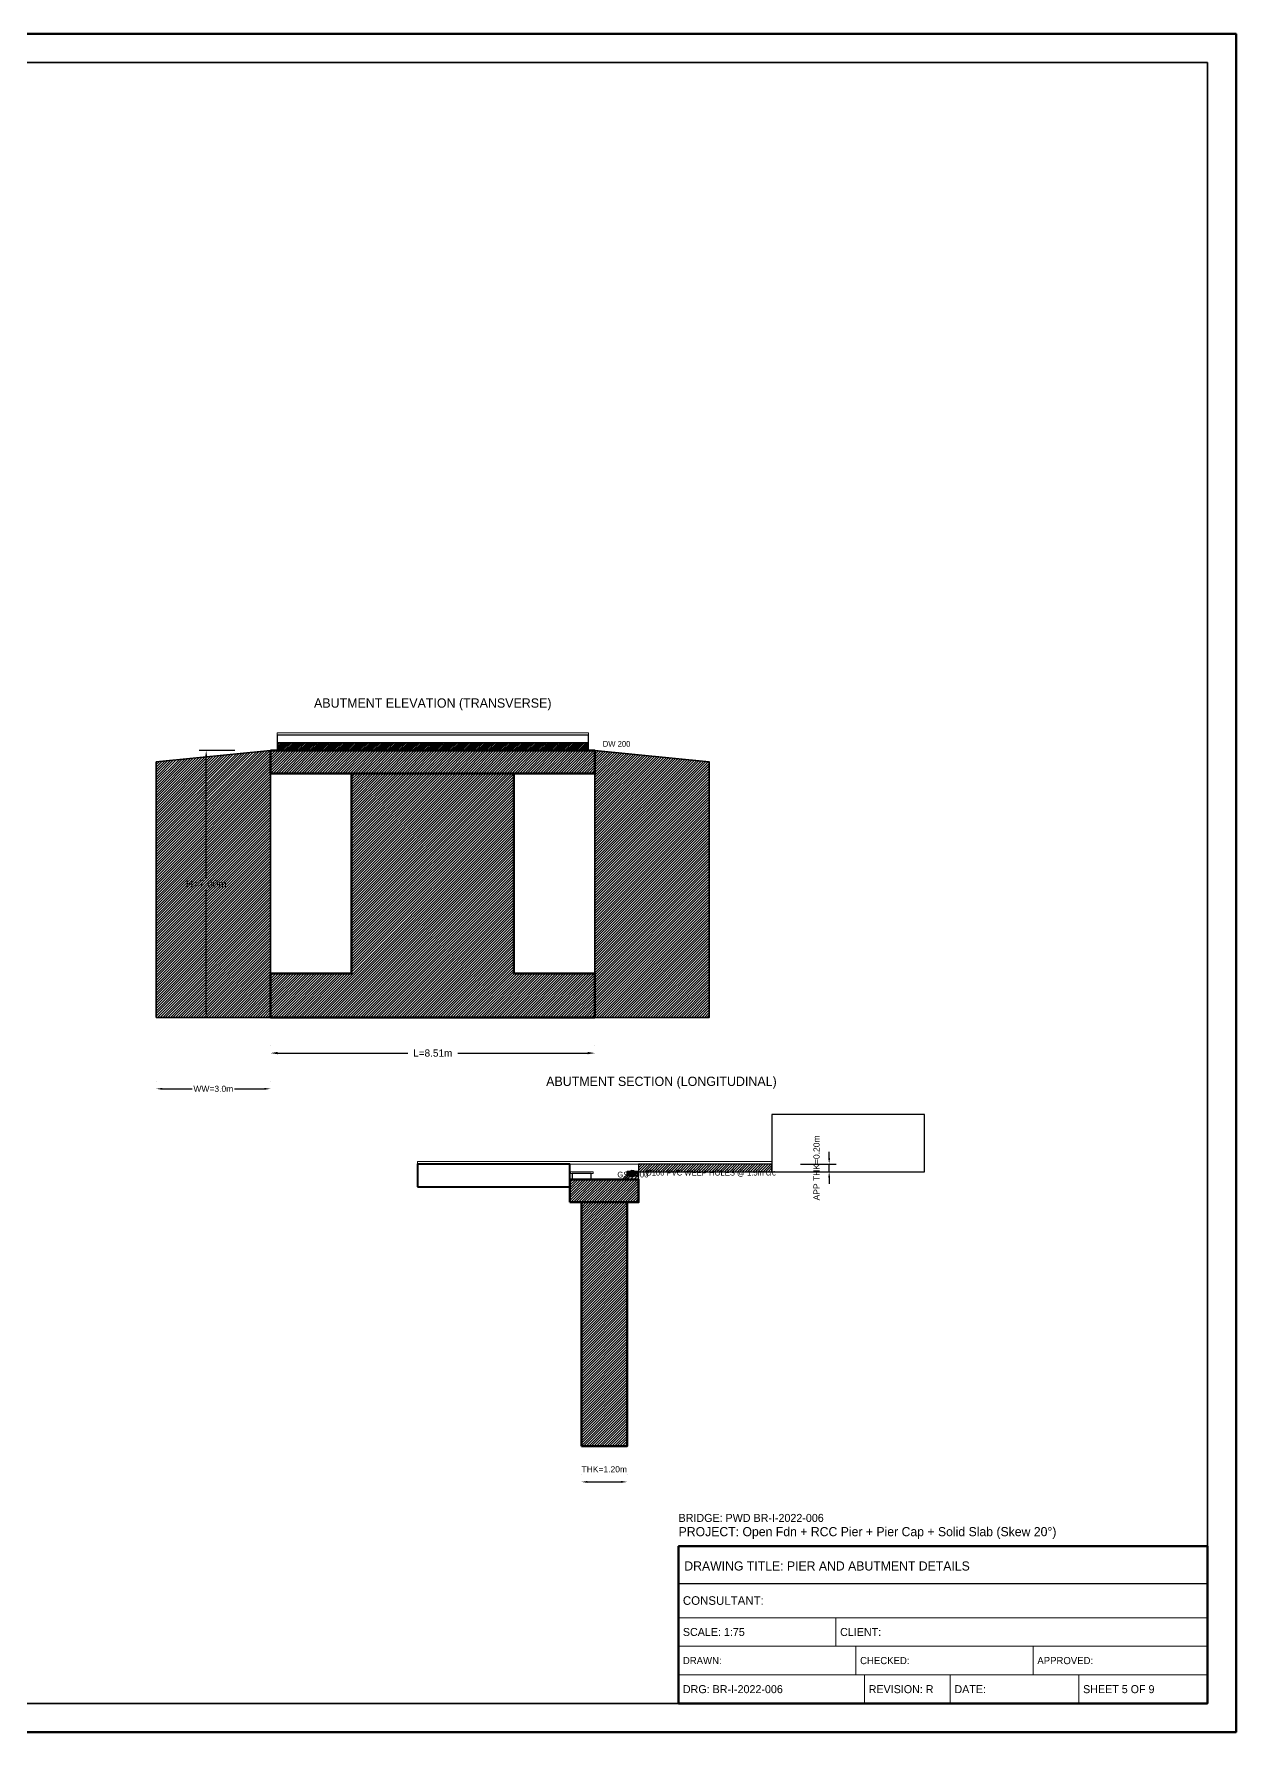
# Model space of a CAD drawing. Header units: metres. Extents: x 0 to 841, y 0 to 594.
# Drawn here: x 420 to 841, y 0 to 594 of the extents above; entities that cross this region are included whole.
import ezdxf
from ezdxf.enums import TextEntityAlignment as Align

# ---------------------------------------------------------------- set-up
doc = ezdxf.new("R2010")
doc.units = ezdxf.units.M
doc.linetypes.add('DASHED', pattern=[0.5, 0.375, -0.125])
for name, color, linetype, lineweight in [('ABUT-PROF', 4, 'Continuous', 50), ('BORDER-INNER', 7, 'Continuous', 35), ('BORDER-OUTER', 7, 'Continuous', 70), ('CIVIL-ROAD', 7, 'Continuous', 25), ('DIM-LINEAR', 3, 'Continuous', 18), ('STRUC-HATCHING', 8, 'Continuous', 18), ('SUB-ABUT', 3, 'Continuous', 35), ('SUB-BACKFILL', 34, 'Continuous', 18), ('SUB-BEARING', 5, 'Continuous', 25), ('SUB-DIRT-WALL', 3, 'Continuous', 35), ('SUPER-DECK', 2, 'Continuous', 50), ('SUPER-WEARING', 8, 'Continuous', 25), ('TEXT-HEADER', 7, 'Continuous', 25), ('TEXT-SPEC', 7, 'Continuous', 13), ('TEXT-TITLE', 7, 'Continuous', 25), ('TITLEBLK-BOX', 7, 'Continuous', 50), ('TITLEBLK-TEXT', 7, 'Continuous', 18)]:
    doc.layers.add(name, color=color, linetype=linetype, lineweight=lineweight)
doc.styles.add('BRIDGE_STD', font='Arial.ttf')
doc.dimstyles.new('pmb100', dxfattribs={"dimtxt": 2.5, "dimasz": 0.9375, "dimexe": 2.5, "dimexo": 2.5, "dimtad": 0, "dimtih": 1, "dimdec": 0, "dimtxsty": 'BRIDGE_STD', "dimcen": 2.5, "dimazin": 3, "dimtfac": 1, "dimtmove": 0, "dimatfit": 3})

msp = doc.modelspace()

# ---------------------------------------------------------------- hatches: boundary and pattern name
at = {"layer": 'STRUC-HATCHING'}
h = msp.add_hatch(dxfattribs=at)
h.set_pattern_fill('ANSI31', scale=0.1333333)
h.paths.add_polyline_path([(505.52, 343.33), (614.48, 343.33), (614.48, 346), (505.52, 346)])
h = msp.add_hatch(dxfattribs=at)
h.set_pattern_fill('ANSI31', scale=0.2)
h.paths.add_polyline_path([(503.25, 343.33), (463.25, 339.33), (463.25, 250), (503.25, 250)])
h = msp.add_hatch(dxfattribs=at)
h.set_pattern_fill('ANSI31', scale=0.2)
h.paths.add_polyline_path([(503.25, 335.33), (616.75, 335.33), (616.75, 343.33), (503.25, 343.33)])
h = msp.add_hatch(dxfattribs=at)
h.set_pattern_fill('ANSI31', scale=0.2)
h.paths.add_polyline_path([(616.75, 343.33), (656.75, 339.33), (656.75, 250), (616.75, 250)])
h = msp.add_hatch(dxfattribs=at)
h.set_pattern_fill('ANSI31', scale=0.2)
h.paths.add_polyline_path([(531.62, 335.33), (588.38, 335.33), (588.38, 265.36), (616.75, 265.36), (616.75, 250), (503.25, 250), (503.25, 265.36), (531.62, 265.36)])
h = msp.add_hatch(dxfattribs=at)
h.set_pattern_fill('ANSI31', scale=0.2)
h.paths.add_polyline_path([(632, 196), (678.67, 196), (678.67, 198.67), (632, 198.67)])
h = msp.add_hatch(dxfattribs=at)
h.set_pattern_fill('ANSI31', scale=0.2)
h.paths.add_polyline_path([(608, 185.33), (632, 185.33), (632, 193.33), (608, 193.33)])
h = msp.add_hatch(dxfattribs=at)
h.set_pattern_fill('ANSI31', scale=0.1333333)
h.paths.add_polyline_path([(628, 194.67), (632, 194.67), (632, 196), (628, 196)])
h = msp.add_hatch(dxfattribs=at)
h.set_pattern_fill('ANSI31', scale=0.266667)
h.paths.add_polyline_path([(628, 193.33), (632, 193.33), (632, 194.67), (628, 194.67)])
h = msp.add_hatch(dxfattribs=at)
h.set_pattern_fill('ANSI31', scale=0.2)
h.paths.add_polyline_path([(612, 100), (628, 100), (628, 185.33), (612, 185.33)])

# ---------------------------------------------------------------- linework, layer by layer
at = {"layer": 'ABUT-PROF', "color": 4, "linetype": 'DASHED'}
msp.add_line((503.25, 343.33), (616.75, 343.33), dxfattribs=at)
at = {"layer": 'ABUT-PROF', "lineweight": 30}
msp.add_lwpolyline([(505.52, 343.33), (614.48, 343.33), (614.48, 346), (505.52, 346), (505.52, 343.33)], dxfattribs=at)
at = {"layer": 'ABUT-PROF', "lineweight": 40}
msp.add_lwpolyline([(628, 194.67), (632, 194.67), (632, 196), (628, 196), (628, 194.67)], dxfattribs=at)
at = {"layer": 'ABUT-PROF', "color": 4}
for centre in [(560, 345.11), (560, 344.22), (630, 195.56), (630, 195.11)]:
    msp.add_circle(centre, 0.667, dxfattribs=at)
at = {"layer": 'BORDER-INNER'}
msp.add_lwpolyline([(10, 10), (831, 10), (831, 584), (10, 584), (10, 10)], dxfattribs=at)
at = {"layer": 'BORDER-OUTER'}
msp.add_lwpolyline([(0, 0), (841, 0), (841, 594), (0, 594), (0, 0)], dxfattribs=at)
at = {"layer": 'CIVIL-ROAD', "lineweight": 25}
for points in [[(505.52, 346), (614.48, 346), (614.48, 348.67), (505.52, 348.67), (505.52, 346)], [(632, 196), (678.67, 196), (678.67, 198.67), (632, 198.67), (632, 196)]]:
    msp.add_lwpolyline(points, dxfattribs=at)
at = {"layer": 'SUB-ABUT', "lineweight": 35}
for points in [[(503.25, 343.33), (463.25, 339.33), (463.25, 250), (503.25, 250), (503.25, 343.33)], [(616.75, 343.33), (656.75, 339.33), (656.75, 250), (616.75, 250), (616.75, 343.33)]]:
    msp.add_lwpolyline(points, dxfattribs=at)
at = {"layer": 'SUB-ABUT', "lineweight": 50}
for points in [[(503.25, 335.33), (616.75, 335.33), (616.75, 343.33), (503.25, 343.33), (503.25, 335.33)], [(531.62, 335.33), (588.38, 335.33), (588.38, 265.36), (616.75, 265.36), (616.75, 250), (503.25, 250), (503.25, 265.36), (531.62, 265.36), (531.62, 335.33)], [(608, 185.33), (632, 185.33), (632, 193.33), (608, 193.33), (608, 185.33)], [(612, 100), (628, 100), (628, 185.33), (612, 185.33), (612, 100)]]:
    msp.add_lwpolyline(points, dxfattribs=at)
at = {"layer": 'SUB-ABUT', "lineweight": 25}
msp.add_lwpolyline([(678.67, 196), (732, 196), (732, 216), (678.67, 216), (678.67, 196)], dxfattribs=at)
at = {"layer": 'SUB-BACKFILL', "lineweight": 20}
msp.add_lwpolyline([(628, 193.33), (632, 193.33), (632, 194.67), (628, 194.67), (628, 193.33)], dxfattribs=at)
at = {"layer": 'SUB-BEARING', "lineweight": 25}
for points in [[(516.27, 343.33), (524.27, 343.33), (524.27, 345.33), (516.27, 345.33), (516.27, 343.33)], [(556, 343.33), (564, 343.33), (564, 345.33), (556, 345.33), (556, 343.33)], [(595.73, 343.33), (603.73, 343.33), (603.73, 345.33), (595.73, 345.33), (595.73, 343.33)], [(608.8, 193.33), (615.47, 193.33), (615.47, 195.33), (608.8, 195.33), (608.8, 193.33)]]:
    msp.add_lwpolyline(points, dxfattribs=at)
at = {"layer": 'SUB-BEARING', "lineweight": 15}
msp.add_lwpolyline([(608.13, 195.33), (616.13, 195.33), (616.13, 196), (608.13, 196), (608.13, 195.33)], dxfattribs=at)
at = {"layer": 'SUB-DIRT-WALL', "lineweight": 18}
for p, q in [((626.5, 193.57), (629.5, 196.57)), ((626.5, 192.77), (629.5, 195.77))]:
    msp.add_line(p, q, dxfattribs=at)
at = {"layer": 'SUB-DIRT-WALL', "lineweight": 35}
msp.add_line((628, 193.33), (632, 193.33), dxfattribs=at)
at = {"layer": 'SUPER-DECK', "lineweight": 40}
msp.add_lwpolyline([(554.67, 190.67), (608, 190.67), (608, 198.67), (554.67, 198.67), (554.67, 190.67)], dxfattribs=at)
at = {"layer": 'SUPER-WEARING', "lineweight": 20}
for points in [[(505.52, 348.67), (614.48, 348.67), (614.48, 349.53), (505.52, 349.53), (505.52, 348.67)], [(554.67, 198.67), (678.67, 198.67), (678.67, 199.53), (554.67, 199.53), (554.67, 198.67)]]:
    msp.add_lwpolyline(points, dxfattribs=at)
at = {"layer": 'TITLEBLK-BOX', "lineweight": 50}
msp.add_lwpolyline([(646, 10), (831, 10), (831, 65), (646, 65), (646, 10)], dxfattribs=at)
at = {"layer": 'TITLEBLK-BOX', "lineweight": 30}
msp.add_lwpolyline([(646, 52), (831, 52), (831, 65), (646, 65), (646, 52)], dxfattribs=at)
at = {"layer": 'TITLEBLK-BOX', "lineweight": 18}
for points in [[(646, 40), (831, 40), (831, 52), (646, 52), (646, 40)], [(646, 30), (701, 30), (701, 40), (646, 40), (646, 30)], [(701, 30), (831, 30), (831, 40), (701, 40), (701, 30)], [(646, 20), (708, 20), (708, 30), (646, 30), (646, 20)], [(708, 20), (770, 20), (770, 30), (708, 30), (708, 20)], [(770, 20), (831, 20), (831, 30), (770, 30), (770, 20)], [(646, 10), (711, 10), (711, 20), (646, 20), (646, 10)], [(711, 10), (741, 10), (741, 20), (711, 20), (711, 10)], [(741, 10), (786, 10), (786, 20), (741, 20), (741, 10)], [(786, 10), (831, 10), (831, 20), (786, 20), (786, 10)]]:
    msp.add_lwpolyline(points, dxfattribs=at)

# ---------------------------------------------------------------- texts
at = {"layer": 'TEXT-HEADER'}
for s, p in [('ABUTMENT ELEVATION (TRANSVERSE)', (560, 358.33)), ('ABUTMENT SECTION (LONGITUDINAL)', (640, 226))]:
    msp.add_text(s, height=3.25, dxfattribs=at).set_placement(p, align=Align.CENTER)
at = {"layer": 'TEXT-SPEC', "color": 4}
for s, p in [('DW 200', (619.48, 344.67)), ('Ø100 PVC WEEP HOLES @ 1.5m c/c', (634.5, 194.67))]:
    msp.add_text(s, height=2, dxfattribs=at).set_placement(p)
at = {"layer": 'TEXT-SPEC'}
msp.add_text('GSB 100', height=2, dxfattribs=at).set_placement((630, 194), align=Align.CENTER)
at = {"layer": 'TEXT-TITLE'}
for s, p in [('PROJECT: Open Fdn + RCC Pier + Pier Cap + Solid Slab (Skew 20°)', (646, 68.5)), ('DRAWING TITLE: PIER AND ABUTMENT DETAILS', (648, 56.5))]:
    msp.add_text(s, height=3.2, dxfattribs=at).set_placement(p)
at = {"layer": 'TITLEBLK-TEXT'}
for s, height, p in [('BRIDGE: PWD BR-I-2022-006', 2.8, (646, 73.5)), ('CONSULTANT: ', 3, (647.5, 44.5)), ('SCALE: 1:75', 2.8, (647.5, 33.6)), ('CLIENT: ', 2.8, (702.5, 33.6)), ('DRAWN: ', 2.5, (647.5, 23.75)), ('CHECKED: ', 2.5, (709.5, 23.75)), ('APPROVED: ', 2.5, (771.5, 23.75)), ('DRG: BR-I-2022-006', 2.8, (647.5, 13.6)), ('REVISION: R', 2.8, (712.5, 13.6)), ('DATE: ', 2.8, (742.5, 13.6)), ('SHEET 5 OF 9', 2.8, (787.5, 13.6))]:
    msp.add_text(s, height=height, dxfattribs=at).set_placement(p)

# ---------------------------------------------------------------- dimensions: what is measured, and where the dimension line sits
at = {"layer": 'DIM-LINEAR'}
for base, p1, p2, text, override in [((480.75, 250), (493.25, 250), (493.25, 343.33), 'H=7.00m', {"dimtxt": 2.5, "dimasz": 2.5, "dimgap": 1, "dimclrt": 3}), ((698.67, 196), (686.17, 196), (686.17, 198.67), 'APP THK=0.20m', {"dimtxt": 2.125, "dimasz": 2.125, "dimgap": 0.85, "dimclrt": 3})]:
    msp.add_linear_dim(base=base, p1=p1, p2=p2, angle=90, text=text, dimstyle='pmb100', override=override, dxfattribs=at).render()
for base, p1, p2, text, override in [((503.25, 237.5), (503.25, 237.5), (616.75, 237.5), 'L=8.51m', {"dimtxt": 2.5, "dimasz": 2.5, "dimgap": 1, "dimclrt": 3}), ((463.25, 225), (463.25, 225), (503.25, 225), 'WW=3.0m', {"dimtxt": 2.125, "dimasz": 2.125, "dimgap": 0.85, "dimclrt": 3}), ((612, 87.5), (612, 87.5), (628, 87.5), 'THK=1.20m', {"dimtxt": 2.125, "dimasz": 2.125, "dimgap": 0.85, "dimclrt": 3})]:
    msp.add_linear_dim(base=base, p1=p1, p2=p2, text=text, dimstyle='pmb100', override=override, dxfattribs=at).render()

doc.saveas('drawing.dxf')
